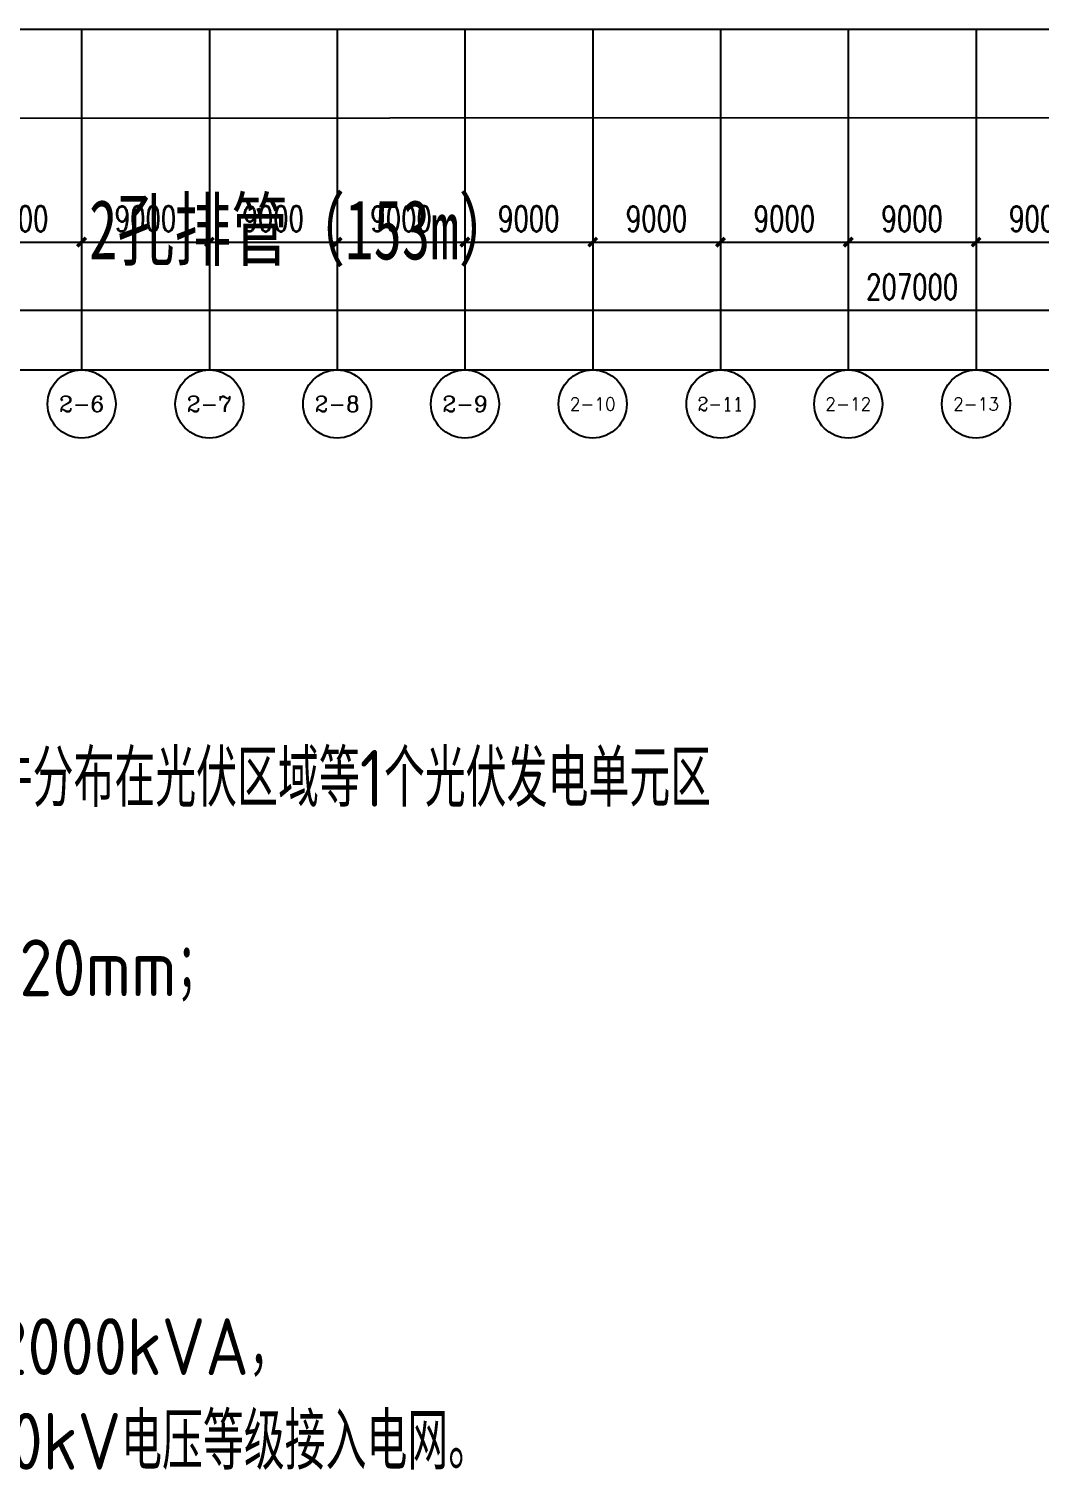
# Model space of a CAD drawing. Header units: millimetres. Extents: x 1218 to 2690, y 1163 to 1758.
# Drawn here: x 1448.1 to 1519.3, y 1233.8 to 1336.1 of the extents above; entities that cross this region are included whole.
import ezdxf
from ezdxf.enums import TextEntityAlignment as Align

# ---------------------------------------------------------------- set-up
doc = ezdxf.new("R2010")
doc.units = ezdxf.units.MM
for name, color, linetype in [('AXIS', 3, 'Continuous'), ('AXIS_TEXT', 7, 'Continuous'), ('PUB_DIM', 3, 'Continuous'), ('WALL', 9, 'Continuous'), ('文字', 7, 'Continuous'), ('电缆通道', 7, 'ByLayer')]:
    doc.layers.add(name, color=color, linetype=linetype)
doc.styles.add('_TCH_AXIS', font='COMPLEX', dxfattribs={"bigfont": 'GBCBIG'})
doc.styles.add('_TCH_DIM_T3', font='SIMPLEX', dxfattribs={"width": 0.705882, "bigfont": 'GBCBIG'})
doc.styles.add('Albedo', font='gbenor', dxfattribs={"bigfont": 'gbcbig'})
doc.styles.add('COMPLEX', font='COMPLEX')
doc.styles.add('宋体', font='', dxfattribs={"width": 0.7, "height": 100})
doc.styles.get('宋体').set_extended_font_data('SimSun')
doc.dimstyles.new('_TCH_ARCH&&600', dxfattribs={"dimtxt": 1785, "dimasz": 600, "dimexe": 1500, "dimexo": 1800, "dimgap": 757.5, "dimtad": 1, "dimdec": 0, "dimtxsty": '_TCH_DIM_T3', "dimblk": 'ARCHTICK', "dimcen": 2.5, "dimclrt": 7, "dimazin": 2, "dimtfac": 1, "dimtdec": 0, "dimtix": 1, "dimtmove": 2, "dimatfit": 3})

# ---------------------------------------------------------------- blocks, each defined once
blk = doc.blocks.new('_ArchTick')
at = {"color": 0, "linetype": 'ByBlock', "const_width": 0.4}
blk.add_lwpolyline([(-0.5, -0.5), (0.5, 0.5)], dxfattribs=at)
blk = doc.blocks.new('*D189')
at = {"layer": 'AXIS', "color": 0, "lineweight": -2, "transparency": 16777216}
for p, q in [((199360, 1863304), (199360, 1843804)), ((406360, 1863304), (406360, 1843804)), ((199360, 1845304), (406360, 1845304))]:
    blk.add_line(p, q, dxfattribs=at)
at = {"layer": 'Defpoints', "color": 0, "transparency": 16777216}
for p in [(199360, 1865104), (406360, 1865104), (406360, 1845304)]:
    blk.add_point(p, dxfattribs=at)
at = {"layer": 'AXIS', "color": 0, "lineweight": -2, "transparency": 16777216, "xscale": 600, "yscale": 600, "zscale": 600, "rotation": 180}
blk.add_blockref('_ArchTick', (199360, 1845304), dxfattribs=at)
at = {"layer": 'AXIS', "color": 0, "lineweight": -2, "transparency": 16777216, "xscale": 600, "yscale": 600, "zscale": 600}
blk.add_blockref('_ArchTick', (406360, 1845304), dxfattribs=at)
at = {"layer": 'AXIS', "color": 7, "transparency": 16777216, "insert": (302860, 1846954), "char_height": 1785, "attachment_point": 5, "style": '_TCH_DIM_T3'}
blk.add_mtext('\\A1;207000', dxfattribs=at)
blk = doc.blocks.new('*D194')
at = {"layer": 'AXIS', "color": 0, "lineweight": -2, "transparency": 16777216}
for p, q in [((235360, 1863304), (235360, 1848604)), ((244360, 1863304), (244360, 1848604)), ((235360, 1850104), (244360, 1850104))]:
    blk.add_line(p, q, dxfattribs=at)
at = {"layer": 'Defpoints', "color": 0, "transparency": 16777216}
for p in [(235360, 1865104), (244360, 1865104), (244360, 1850104)]:
    blk.add_point(p, dxfattribs=at)
at = {"layer": 'AXIS', "color": 0, "lineweight": -2, "transparency": 16777216, "xscale": 600, "yscale": 600, "zscale": 600, "rotation": 180}
blk.add_blockref('_ArchTick', (235360, 1850104), dxfattribs=at)
at = {"layer": 'AXIS', "color": 0, "lineweight": -2, "transparency": 16777216, "xscale": 600, "yscale": 600, "zscale": 600}
blk.add_blockref('_ArchTick', (244360, 1850104), dxfattribs=at)
at = {"layer": 'AXIS', "color": 7, "transparency": 16777216, "insert": (239860, 1851754), "char_height": 1785, "attachment_point": 5, "style": '_TCH_DIM_T3'}
blk.add_mtext('\\A1;9000', dxfattribs=at)
blk = doc.blocks.new('*D195')
at = {"layer": 'AXIS', "color": 0, "lineweight": -2, "transparency": 16777216}
for p, q in [((244360, 1863304), (244360, 1848604)), ((253360, 1863304), (253360, 1848604)), ((244360, 1850104), (253360, 1850104))]:
    blk.add_line(p, q, dxfattribs=at)
at = {"layer": 'Defpoints', "color": 0, "transparency": 16777216}
for p in [(244360, 1865104), (253360, 1865104), (253360, 1850104)]:
    blk.add_point(p, dxfattribs=at)
at = {"layer": 'AXIS', "color": 0, "lineweight": -2, "transparency": 16777216, "xscale": 600, "yscale": 600, "zscale": 600, "rotation": 180}
blk.add_blockref('_ArchTick', (244360, 1850104), dxfattribs=at)
at = {"layer": 'AXIS', "color": 0, "lineweight": -2, "transparency": 16777216, "xscale": 600, "yscale": 600, "zscale": 600}
blk.add_blockref('_ArchTick', (253360, 1850104), dxfattribs=at)
at = {"layer": 'AXIS', "color": 7, "transparency": 16777216, "insert": (248860, 1851754), "char_height": 1785, "attachment_point": 5, "style": '_TCH_DIM_T3'}
blk.add_mtext('\\A1;9000', dxfattribs=at)
blk = doc.blocks.new('*D196')
at = {"layer": 'AXIS', "color": 0, "lineweight": -2, "transparency": 16777216}
for p, q in [((253360, 1863304), (253360, 1848604)), ((262360, 1863304), (262360, 1848604)), ((253360, 1850104), (262360, 1850104))]:
    blk.add_line(p, q, dxfattribs=at)
at = {"layer": 'Defpoints', "color": 0, "transparency": 16777216}
for p in [(253360, 1865104), (262360, 1865104), (262360, 1850104)]:
    blk.add_point(p, dxfattribs=at)
at = {"layer": 'AXIS', "color": 0, "lineweight": -2, "transparency": 16777216, "xscale": 600, "yscale": 600, "zscale": 600, "rotation": 180}
blk.add_blockref('_ArchTick', (253360, 1850104), dxfattribs=at)
at = {"layer": 'AXIS', "color": 0, "lineweight": -2, "transparency": 16777216, "xscale": 600, "yscale": 600, "zscale": 600}
blk.add_blockref('_ArchTick', (262360, 1850104), dxfattribs=at)
at = {"layer": 'AXIS', "color": 7, "transparency": 16777216, "insert": (257860, 1851754), "char_height": 1785, "attachment_point": 5, "style": '_TCH_DIM_T3'}
blk.add_mtext('\\A1;9000', dxfattribs=at)
blk = doc.blocks.new('*D256')
at = {"layer": 'AXIS', "color": 0, "lineweight": -2, "transparency": 16777216}
for p, q in [((262360, 1863304), (262360, 1848604)), ((271360, 1863304), (271360, 1848604)), ((262360, 1850104), (271360, 1850104))]:
    blk.add_line(p, q, dxfattribs=at)
at = {"layer": 'Defpoints', "color": 0, "transparency": 16777216}
for p in [(262360, 1865104), (271360, 1865104), (271360, 1850104)]:
    blk.add_point(p, dxfattribs=at)
at = {"layer": 'AXIS', "color": 0, "lineweight": -2, "transparency": 16777216, "xscale": 600, "yscale": 600, "zscale": 600, "rotation": 180}
blk.add_blockref('_ArchTick', (262360, 1850104), dxfattribs=at)
at = {"layer": 'AXIS', "color": 0, "lineweight": -2, "transparency": 16777216, "xscale": 600, "yscale": 600, "zscale": 600}
blk.add_blockref('_ArchTick', (271360, 1850104), dxfattribs=at)
at = {"layer": 'AXIS', "color": 7, "transparency": 16777216, "insert": (266860, 1851754), "char_height": 1785, "attachment_point": 5, "style": '_TCH_DIM_T3'}
blk.add_mtext('\\A1;9000', dxfattribs=at)
blk = doc.blocks.new('*D257')
at = {"layer": 'AXIS', "color": 0, "lineweight": -2, "transparency": 16777216}
for p, q in [((271360, 1863304), (271360, 1848604)), ((280360, 1863304), (280360, 1848604)), ((271360, 1850104), (280360, 1850104))]:
    blk.add_line(p, q, dxfattribs=at)
at = {"layer": 'Defpoints', "color": 0, "transparency": 16777216}
for p in [(271360, 1865104), (280360, 1865104), (280360, 1850104)]:
    blk.add_point(p, dxfattribs=at)
at = {"layer": 'AXIS', "color": 0, "lineweight": -2, "transparency": 16777216, "xscale": 600, "yscale": 600, "zscale": 600, "rotation": 180}
blk.add_blockref('_ArchTick', (271360, 1850104), dxfattribs=at)
at = {"layer": 'AXIS', "color": 0, "lineweight": -2, "transparency": 16777216, "xscale": 600, "yscale": 600, "zscale": 600}
blk.add_blockref('_ArchTick', (280360, 1850104), dxfattribs=at)
at = {"layer": 'AXIS', "color": 7, "transparency": 16777216, "insert": (275860, 1851754), "char_height": 1785, "attachment_point": 5, "style": '_TCH_DIM_T3'}
blk.add_mtext('\\A1;9000', dxfattribs=at)
blk = doc.blocks.new('*D258')
at = {"layer": 'AXIS', "color": 0, "lineweight": -2, "transparency": 16777216}
for p, q in [((280360, 1863304), (280360, 1848604)), ((289360, 1863304), (289360, 1848604)), ((280360, 1850104), (289360, 1850104))]:
    blk.add_line(p, q, dxfattribs=at)
at = {"layer": 'Defpoints', "color": 0, "transparency": 16777216}
for p in [(280360, 1865104), (289360, 1865104), (289360, 1850104)]:
    blk.add_point(p, dxfattribs=at)
at = {"layer": 'AXIS', "color": 0, "lineweight": -2, "transparency": 16777216, "xscale": 600, "yscale": 600, "zscale": 600, "rotation": 180}
blk.add_blockref('_ArchTick', (280360, 1850104), dxfattribs=at)
at = {"layer": 'AXIS', "color": 0, "lineweight": -2, "transparency": 16777216, "xscale": 600, "yscale": 600, "zscale": 600}
blk.add_blockref('_ArchTick', (289360, 1850104), dxfattribs=at)
at = {"layer": 'AXIS', "color": 7, "transparency": 16777216, "insert": (284860, 1851754), "char_height": 1785, "attachment_point": 5, "style": '_TCH_DIM_T3'}
blk.add_mtext('\\A1;9000', dxfattribs=at)
blk = doc.blocks.new('*D259')
at = {"layer": 'AXIS', "color": 0, "lineweight": -2, "transparency": 16777216}
for p, q in [((289360, 1863304), (289360, 1848604)), ((298360, 1863304), (298360, 1848604)), ((289360, 1850104), (298360, 1850104))]:
    blk.add_line(p, q, dxfattribs=at)
at = {"layer": 'Defpoints', "color": 0, "transparency": 16777216}
for p in [(289360, 1865104), (298360, 1865104), (298360, 1850104)]:
    blk.add_point(p, dxfattribs=at)
at = {"layer": 'AXIS', "color": 0, "lineweight": -2, "transparency": 16777216, "xscale": 600, "yscale": 600, "zscale": 600, "rotation": 180}
blk.add_blockref('_ArchTick', (289360, 1850104), dxfattribs=at)
at = {"layer": 'AXIS', "color": 0, "lineweight": -2, "transparency": 16777216, "xscale": 600, "yscale": 600, "zscale": 600}
blk.add_blockref('_ArchTick', (298360, 1850104), dxfattribs=at)
at = {"layer": 'AXIS', "color": 7, "transparency": 16777216, "insert": (293860, 1851754), "char_height": 1785, "attachment_point": 5, "style": '_TCH_DIM_T3'}
blk.add_mtext('\\A1;9000', dxfattribs=at)
blk = doc.blocks.new('*D260')
at = {"layer": 'AXIS', "color": 0, "lineweight": -2, "transparency": 16777216}
for p, q in [((298360, 1863304), (298360, 1848604)), ((307360, 1863304), (307360, 1848604)), ((298360, 1850104), (307360, 1850104))]:
    blk.add_line(p, q, dxfattribs=at)
at = {"layer": 'Defpoints', "color": 0, "transparency": 16777216}
for p in [(298360, 1865104), (307360, 1865104), (307360, 1850104)]:
    blk.add_point(p, dxfattribs=at)
at = {"layer": 'AXIS', "color": 0, "lineweight": -2, "transparency": 16777216, "xscale": 600, "yscale": 600, "zscale": 600, "rotation": 180}
blk.add_blockref('_ArchTick', (298360, 1850104), dxfattribs=at)
at = {"layer": 'AXIS', "color": 0, "lineweight": -2, "transparency": 16777216, "xscale": 600, "yscale": 600, "zscale": 600}
blk.add_blockref('_ArchTick', (307360, 1850104), dxfattribs=at)
at = {"layer": 'AXIS', "color": 7, "transparency": 16777216, "insert": (302860, 1851754), "char_height": 1785, "attachment_point": 5, "style": '_TCH_DIM_T3'}
blk.add_mtext('\\A1;9000', dxfattribs=at)
blk = doc.blocks.new('*D261')
at = {"layer": 'AXIS', "color": 0, "lineweight": -2, "transparency": 16777216}
for p, q in [((307360, 1863304), (307360, 1848604)), ((316360, 1863304), (316360, 1848604)), ((307360, 1850104), (316360, 1850104))]:
    blk.add_line(p, q, dxfattribs=at)
at = {"layer": 'Defpoints', "color": 0, "transparency": 16777216}
for p in [(307360, 1865104), (316360, 1865104), (316360, 1850104)]:
    blk.add_point(p, dxfattribs=at)
at = {"layer": 'AXIS', "color": 0, "lineweight": -2, "transparency": 16777216, "xscale": 600, "yscale": 600, "zscale": 600, "rotation": 180}
blk.add_blockref('_ArchTick', (307360, 1850104), dxfattribs=at)
at = {"layer": 'AXIS', "color": 0, "lineweight": -2, "transparency": 16777216, "xscale": 600, "yscale": 600, "zscale": 600}
blk.add_blockref('_ArchTick', (316360, 1850104), dxfattribs=at)
at = {"layer": 'AXIS', "color": 7, "transparency": 16777216, "insert": (311860, 1851754), "char_height": 1785, "attachment_point": 5, "style": '_TCH_DIM_T3'}
blk.add_mtext('\\A1;9000', dxfattribs=at)
blk = doc.blocks.new('*D152')
at = {"layer": 'Defpoints', "color": 0, "transparency": 16777216}
for p in [(78160, 1865104), (1243360, 1865104), (1243360, 1841104)]:
    blk.add_point(p, dxfattribs=at)
at = {"layer": 'PUB_DIM', "color": 0, "lineweight": -2, "transparency": 16777216}
for p, q in [((78160, 1863304), (78160, 1839604)), ((1243360, 1863304), (1243360, 1839604)), ((78160, 1841104), (1243360, 1841104))]:
    blk.add_line(p, q, dxfattribs=at)
at = {"layer": 'PUB_DIM', "color": 0, "lineweight": -2, "transparency": 16777216, "xscale": 600, "yscale": 600, "zscale": 600, "rotation": 180}
blk.add_blockref('_ArchTick', (78160, 1841104), dxfattribs=at)
at = {"layer": 'PUB_DIM', "color": 0, "lineweight": -2, "transparency": 16777216, "xscale": 600, "yscale": 600, "zscale": 600}
blk.add_blockref('_ArchTick', (1243360, 1841104), dxfattribs=at)
at = {"layer": 'PUB_DIM', "color": 7, "transparency": 16777216, "insert": (660760, 1842754), "char_height": 1785, "attachment_point": 5, "style": '_TCH_DIM_T3'}
blk.add_mtext('\\A1;1165200', dxfattribs=at)
blk = doc.blocks.new('_AXISO')
blk.add_circle((0, 0), 0.5)
at = {"layer": 'AXIS_TEXT', "style": 'COMPLEX', "width": 1.041667}
blk.add_attdef('A', text='', height=0.56, dxfattribs=at).set_placement((-0.25, -0.28), (0.25, -0.28), align=Align.FIT)
blk = doc.blocks.new('*D198')
at = {"layer": 'AXIS', "color": 0, "lineweight": -2, "transparency": 16777216}
for p, q in [((199360, 1863304), (199360, 1843804)), ((406360, 1863304), (406360, 1843804)), ((199360, 1845304), (406360, 1845304))]:
    blk.add_line(p, q, dxfattribs=at)
at = {"layer": 'Defpoints', "color": 0, "transparency": 16777216}
for p in [(199360, 1865104), (406360, 1865104), (406360, 1845304)]:
    blk.add_point(p, dxfattribs=at)
at = {"layer": 'AXIS', "color": 0, "lineweight": -2, "transparency": 16777216, "xscale": 600, "yscale": 600, "zscale": 600, "rotation": 180}
blk.add_blockref('_ArchTick', (199360, 1845304), dxfattribs=at)
at = {"layer": 'AXIS', "color": 0, "lineweight": -2, "transparency": 16777216, "xscale": 600, "yscale": 600, "zscale": 600}
blk.add_blockref('_ArchTick', (406360, 1845304), dxfattribs=at)
at = {"layer": 'AXIS', "color": 7, "transparency": 16777216, "insert": (302860, 1846954), "char_height": 1785, "attachment_point": 5, "style": '_TCH_DIM_T3'}
blk.add_mtext('\\A1;207000', dxfattribs=at)
blk = doc.blocks.new('*D203')
at = {"layer": 'AXIS', "color": 0, "lineweight": -2, "transparency": 16777216}
for p, q in [((235360, 1863304), (235360, 1848604)), ((244360, 1863304), (244360, 1848604)), ((235360, 1850104), (244360, 1850104))]:
    blk.add_line(p, q, dxfattribs=at)
at = {"layer": 'Defpoints', "color": 0, "transparency": 16777216}
for p in [(235360, 1865104), (244360, 1865104), (244360, 1850104)]:
    blk.add_point(p, dxfattribs=at)
at = {"layer": 'AXIS', "color": 0, "lineweight": -2, "transparency": 16777216, "xscale": 600, "yscale": 600, "zscale": 600, "rotation": 180}
blk.add_blockref('_ArchTick', (235360, 1850104), dxfattribs=at)
at = {"layer": 'AXIS', "color": 0, "lineweight": -2, "transparency": 16777216, "xscale": 600, "yscale": 600, "zscale": 600}
blk.add_blockref('_ArchTick', (244360, 1850104), dxfattribs=at)
at = {"layer": 'AXIS', "color": 7, "transparency": 16777216, "insert": (239860, 1851754), "char_height": 1785, "attachment_point": 5, "style": '_TCH_DIM_T3'}
blk.add_mtext('\\A1;9000', dxfattribs=at)
blk = doc.blocks.new('*D204')
at = {"layer": 'AXIS', "color": 0, "lineweight": -2, "transparency": 16777216}
for p, q in [((244360, 1863304), (244360, 1848604)), ((253360, 1863304), (253360, 1848604)), ((244360, 1850104), (253360, 1850104))]:
    blk.add_line(p, q, dxfattribs=at)
at = {"layer": 'Defpoints', "color": 0, "transparency": 16777216}
for p in [(244360, 1865104), (253360, 1865104), (253360, 1850104)]:
    blk.add_point(p, dxfattribs=at)
at = {"layer": 'AXIS', "color": 0, "lineweight": -2, "transparency": 16777216, "xscale": 600, "yscale": 600, "zscale": 600, "rotation": 180}
blk.add_blockref('_ArchTick', (244360, 1850104), dxfattribs=at)
at = {"layer": 'AXIS', "color": 0, "lineweight": -2, "transparency": 16777216, "xscale": 600, "yscale": 600, "zscale": 600}
blk.add_blockref('_ArchTick', (253360, 1850104), dxfattribs=at)
at = {"layer": 'AXIS', "color": 7, "transparency": 16777216, "insert": (248860, 1851754), "char_height": 1785, "attachment_point": 5, "style": '_TCH_DIM_T3'}
blk.add_mtext('\\A1;9000', dxfattribs=at)
blk = doc.blocks.new('*D205')
at = {"layer": 'AXIS', "color": 0, "lineweight": -2, "transparency": 16777216}
for p, q in [((253360, 1863304), (253360, 1848604)), ((262360, 1863304), (262360, 1848604)), ((253360, 1850104), (262360, 1850104))]:
    blk.add_line(p, q, dxfattribs=at)
at = {"layer": 'Defpoints', "color": 0, "transparency": 16777216}
for p in [(253360, 1865104), (262360, 1865104), (262360, 1850104)]:
    blk.add_point(p, dxfattribs=at)
at = {"layer": 'AXIS', "color": 0, "lineweight": -2, "transparency": 16777216, "xscale": 600, "yscale": 600, "zscale": 600, "rotation": 180}
blk.add_blockref('_ArchTick', (253360, 1850104), dxfattribs=at)
at = {"layer": 'AXIS', "color": 0, "lineweight": -2, "transparency": 16777216, "xscale": 600, "yscale": 600, "zscale": 600}
blk.add_blockref('_ArchTick', (262360, 1850104), dxfattribs=at)
at = {"layer": 'AXIS', "color": 7, "transparency": 16777216, "insert": (257860, 1851754), "char_height": 1785, "attachment_point": 5, "style": '_TCH_DIM_T3'}
blk.add_mtext('\\A1;9000', dxfattribs=at)
blk = doc.blocks.new('*D206')
at = {"layer": 'AXIS', "color": 0, "lineweight": -2, "transparency": 16777216}
for p, q in [((262360, 1863304), (262360, 1848604)), ((271360, 1863304), (271360, 1848604)), ((262360, 1850104), (271360, 1850104))]:
    blk.add_line(p, q, dxfattribs=at)
at = {"layer": 'Defpoints', "color": 0, "transparency": 16777216}
for p in [(262360, 1865104), (271360, 1865104), (271360, 1850104)]:
    blk.add_point(p, dxfattribs=at)
at = {"layer": 'AXIS', "color": 0, "lineweight": -2, "transparency": 16777216, "xscale": 600, "yscale": 600, "zscale": 600, "rotation": 180}
blk.add_blockref('_ArchTick', (262360, 1850104), dxfattribs=at)
at = {"layer": 'AXIS', "color": 0, "lineweight": -2, "transparency": 16777216, "xscale": 600, "yscale": 600, "zscale": 600}
blk.add_blockref('_ArchTick', (271360, 1850104), dxfattribs=at)
at = {"layer": 'AXIS', "color": 7, "transparency": 16777216, "insert": (266860, 1851754), "char_height": 1785, "attachment_point": 5, "style": '_TCH_DIM_T3'}
blk.add_mtext('\\A1;9000', dxfattribs=at)
blk = doc.blocks.new('*D207')
at = {"layer": 'AXIS', "color": 0, "lineweight": -2, "transparency": 16777216}
for p, q in [((271360, 1863304), (271360, 1848604)), ((280360, 1863304), (280360, 1848604)), ((271360, 1850104), (280360, 1850104))]:
    blk.add_line(p, q, dxfattribs=at)
at = {"layer": 'Defpoints', "color": 0, "transparency": 16777216}
for p in [(271360, 1865104), (280360, 1865104), (280360, 1850104)]:
    blk.add_point(p, dxfattribs=at)
at = {"layer": 'AXIS', "color": 0, "lineweight": -2, "transparency": 16777216, "xscale": 600, "yscale": 600, "zscale": 600, "rotation": 180}
blk.add_blockref('_ArchTick', (271360, 1850104), dxfattribs=at)
at = {"layer": 'AXIS', "color": 0, "lineweight": -2, "transparency": 16777216, "xscale": 600, "yscale": 600, "zscale": 600}
blk.add_blockref('_ArchTick', (280360, 1850104), dxfattribs=at)
at = {"layer": 'AXIS', "color": 7, "transparency": 16777216, "insert": (275860, 1851754), "char_height": 1785, "attachment_point": 5, "style": '_TCH_DIM_T3'}
blk.add_mtext('\\A1;9000', dxfattribs=at)
blk = doc.blocks.new('*D208')
at = {"layer": 'AXIS', "color": 0, "lineweight": -2, "transparency": 16777216}
for p, q in [((280360, 1863304), (280360, 1848604)), ((289360, 1863304), (289360, 1848604)), ((280360, 1850104), (289360, 1850104))]:
    blk.add_line(p, q, dxfattribs=at)
at = {"layer": 'Defpoints', "color": 0, "transparency": 16777216}
for p in [(280360, 1865104), (289360, 1865104), (289360, 1850104)]:
    blk.add_point(p, dxfattribs=at)
at = {"layer": 'AXIS', "color": 0, "lineweight": -2, "transparency": 16777216, "xscale": 600, "yscale": 600, "zscale": 600, "rotation": 180}
blk.add_blockref('_ArchTick', (280360, 1850104), dxfattribs=at)
at = {"layer": 'AXIS', "color": 0, "lineweight": -2, "transparency": 16777216, "xscale": 600, "yscale": 600, "zscale": 600}
blk.add_blockref('_ArchTick', (289360, 1850104), dxfattribs=at)
at = {"layer": 'AXIS', "color": 7, "transparency": 16777216, "insert": (284860, 1851754), "char_height": 1785, "attachment_point": 5, "style": '_TCH_DIM_T3'}
blk.add_mtext('\\A1;9000', dxfattribs=at)
blk = doc.blocks.new('*D209')
at = {"layer": 'AXIS', "color": 0, "lineweight": -2, "transparency": 16777216}
for p, q in [((289360, 1863304), (289360, 1848604)), ((298360, 1863304), (298360, 1848604)), ((289360, 1850104), (298360, 1850104))]:
    blk.add_line(p, q, dxfattribs=at)
at = {"layer": 'Defpoints', "color": 0, "transparency": 16777216}
for p in [(289360, 1865104), (298360, 1865104), (298360, 1850104)]:
    blk.add_point(p, dxfattribs=at)
at = {"layer": 'AXIS', "color": 0, "lineweight": -2, "transparency": 16777216, "xscale": 600, "yscale": 600, "zscale": 600, "rotation": 180}
blk.add_blockref('_ArchTick', (289360, 1850104), dxfattribs=at)
at = {"layer": 'AXIS', "color": 0, "lineweight": -2, "transparency": 16777216, "xscale": 600, "yscale": 600, "zscale": 600}
blk.add_blockref('_ArchTick', (298360, 1850104), dxfattribs=at)
at = {"layer": 'AXIS', "color": 7, "transparency": 16777216, "insert": (293860, 1851754), "char_height": 1785, "attachment_point": 5, "style": '_TCH_DIM_T3'}
blk.add_mtext('\\A1;9000', dxfattribs=at)
blk = doc.blocks.new('*D210')
at = {"layer": 'AXIS', "color": 0, "lineweight": -2, "transparency": 16777216}
for p, q in [((298360, 1863304), (298360, 1848604)), ((307360, 1863304), (307360, 1848604)), ((298360, 1850104), (307360, 1850104))]:
    blk.add_line(p, q, dxfattribs=at)
at = {"layer": 'Defpoints', "color": 0, "transparency": 16777216}
for p in [(298360, 1865104), (307360, 1865104), (307360, 1850104)]:
    blk.add_point(p, dxfattribs=at)
at = {"layer": 'AXIS', "color": 0, "lineweight": -2, "transparency": 16777216, "xscale": 600, "yscale": 600, "zscale": 600, "rotation": 180}
blk.add_blockref('_ArchTick', (298360, 1850104), dxfattribs=at)
at = {"layer": 'AXIS', "color": 0, "lineweight": -2, "transparency": 16777216, "xscale": 600, "yscale": 600, "zscale": 600}
blk.add_blockref('_ArchTick', (307360, 1850104), dxfattribs=at)
at = {"layer": 'AXIS', "color": 7, "transparency": 16777216, "insert": (302860, 1851754), "char_height": 1785, "attachment_point": 5, "style": '_TCH_DIM_T3'}
blk.add_mtext('\\A1;9000', dxfattribs=at)
blk = doc.blocks.new('*D211')
at = {"layer": 'AXIS', "color": 0, "lineweight": -2, "transparency": 16777216}
for p, q in [((307360, 1863304), (307360, 1848604)), ((316360, 1863304), (316360, 1848604)), ((307360, 1850104), (316360, 1850104))]:
    blk.add_line(p, q, dxfattribs=at)
at = {"layer": 'Defpoints', "color": 0, "transparency": 16777216}
for p in [(307360, 1865104), (316360, 1865104), (316360, 1850104)]:
    blk.add_point(p, dxfattribs=at)
at = {"layer": 'AXIS', "color": 0, "lineweight": -2, "transparency": 16777216, "xscale": 600, "yscale": 600, "zscale": 600, "rotation": 180}
blk.add_blockref('_ArchTick', (307360, 1850104), dxfattribs=at)
at = {"layer": 'AXIS', "color": 0, "lineweight": -2, "transparency": 16777216, "xscale": 600, "yscale": 600, "zscale": 600}
blk.add_blockref('_ArchTick', (316360, 1850104), dxfattribs=at)
at = {"layer": 'AXIS', "color": 7, "transparency": 16777216, "insert": (311860, 1851754), "char_height": 1785, "attachment_point": 5, "style": '_TCH_DIM_T3'}
blk.add_mtext('\\A1;9000', dxfattribs=at)
blk = doc.blocks.new('*D569')
at = {"layer": 'Defpoints', "color": 0, "transparency": 16777216}
for p in [(78160, 1865104), (1243360, 1865104), (1243360, 1841104)]:
    blk.add_point(p, dxfattribs=at)
at = {"layer": 'PUB_DIM', "color": 0, "lineweight": -2, "transparency": 16777216}
for p, q in [((78160, 1863304), (78160, 1839604)), ((1243360, 1863304), (1243360, 1839604)), ((78160, 1841104), (1243360, 1841104))]:
    blk.add_line(p, q, dxfattribs=at)
at = {"layer": 'PUB_DIM', "color": 0, "lineweight": -2, "transparency": 16777216, "xscale": 600, "yscale": 600, "zscale": 600, "rotation": 180}
blk.add_blockref('_ArchTick', (78160, 1841104), dxfattribs=at)
at = {"layer": 'PUB_DIM', "color": 0, "lineweight": -2, "transparency": 16777216, "xscale": 600, "yscale": 600, "zscale": 600}
blk.add_blockref('_ArchTick', (1243360, 1841104), dxfattribs=at)
at = {"layer": 'PUB_DIM', "color": 7, "transparency": 16777216, "insert": (660760, 1842754), "char_height": 1785, "attachment_point": 5, "style": '_TCH_DIM_T3'}
blk.add_mtext('\\A1;1165200', dxfattribs=at)
blk = doc.blocks.new('*U715')
at = {"color": 6, "insert": (0, 0), "char_height": 4, "width": 200, "attachment_point": 1, "style": 'Albedo'}
blk.add_mtext('说明：\\P   1、本项目为分布式光伏发电项目，采用“自发自用、余电上网”的运营模式，总建设规模26.51MWp，光伏组件分布在光伏区域等1个光伏发电单元区域，共安装580Wp的光伏组件45702块；\\P   2、组件采用单晶硅光伏组件。580Wp组件尺寸为2278mmX1134mmX35mm，相邻组件安装间距为20mm；\\P   3、光伏组件采用檩条夹具式安装方式；\\P   4、本项目共设置了65台组串式逆变器，逆变器额定功率为320kW，所有单元区域的逆变器接线方案如下：\\P      1）光伏区域，共45702块电池组件，1698串， 接入65台320kW组串式逆变器；\\P   5、变压器型式采用户外箱式变压器,共配置2500kVA，10.5±2×2.5%/0.8户外箱式升压变压器8台；2000kVA，10.5±2×2.5%/0.8户外箱式升压变压器2台。新建10kV开关站1座，采用预制舱式；共设置1台并网柜, 通过10kV电压等级接入电网。', dxfattribs=at)
blk = doc.blocks.new('DT1')
at = {"layer": 'AXIS', "color": 252, "true_color": 0x939598}
for p, q in [((244359.9, 1865103.7), (244359.9, 1841103.7)), ((253359.9, 1865103.7), (253359.9, 1841103.7)), ((262359.9, 1865103.7), (262359.9, 1841103.7)), ((271359.9, 1865103.7), (271359.9, 1841103.7)), ((280359.9, 1865103.7), (280359.9, 1841103.7)), ((289359.9, 1865103.7), (289359.9, 1841103.7)), ((298359.9, 1865103.7), (298359.9, 1841103.7)), ((307359.9, 1865103.7), (307359.9, 1841103.7))]:
    blk.add_line(p, q, dxfattribs=at)
at = {"layer": 'WALL'}
blk.add_line((77859.9, 1865103.7), (1243659.9, 1865103.7), dxfattribs=at)
at = {"layer": 'AXIS', "color": 252, "true_color": 0x939598}
ref = blk.add_blockref('_AXISO', (244359.9, 1838703.7), dxfattribs=dict(at, xscale=4800, yscale=4800, zscale=4800))
ref.add_attrib('A', '2-6', dxfattribs={"layer": 'AXIS_TEXT', "height": 1109.98, "style": '_TCH_AXIS'}).set_placement((242774.2, 1838148.7), (245945.5, 1838148.7), align=Align.FIT)
ref = blk.add_blockref('_AXISO', (253359.9, 1838703.7), dxfattribs=dict(at, xscale=4800, yscale=4800, zscale=4800))
ref.add_attrib('A', '2-7', dxfattribs={"layer": 'AXIS_TEXT', "height": 1109.98, "style": '_TCH_AXIS'}).set_placement((251774.2, 1838148.7), (254945.5, 1838148.7), align=Align.FIT)
ref = blk.add_blockref('_AXISO', (262359.9, 1838703.7), dxfattribs=dict(at, xscale=4800, yscale=4800, zscale=4800))
ref.add_attrib('A', '2-8', dxfattribs={"layer": 'AXIS_TEXT', "height": 1109.98, "style": '_TCH_AXIS'}).set_placement((260774.2, 1838148.7), (263945.5, 1838148.7), align=Align.FIT)
ref = blk.add_blockref('_AXISO', (271359.9, 1838703.7), dxfattribs=dict(at, xscale=4800, yscale=4800, zscale=4800))
ref.add_attrib('A', '2-9', dxfattribs={"layer": 'AXIS_TEXT', "height": 1109.98, "style": '_TCH_AXIS'}).set_placement((269774.2, 1838148.7), (272945.5, 1838148.7), align=Align.FIT)
ref = blk.add_blockref('_AXISO', (280359.9, 1838703.7), dxfattribs=dict(at, xscale=4800, yscale=4800, zscale=4800))
ref.add_attrib('A', '2-10', dxfattribs={"layer": 'AXIS_TEXT', "height": 905.96, "style": '_TCH_AXIS'}).set_placement((278742.1, 1838250.7), (281977.6, 1838250.7), align=Align.FIT)
ref = blk.add_blockref('_AXISO', (289359.9, 1838703.7), dxfattribs=dict(at, xscale=4800, yscale=4800, zscale=4800))
ref.add_attrib('A', '2-11', dxfattribs={"layer": 'AXIS_TEXT', "height": 965.49, "style": '_TCH_AXIS'}).set_placement((287750.7, 1838221), (290969, 1838221), align=Align.FIT)
ref = blk.add_blockref('_AXISO', (298359.9, 1838703.7), dxfattribs=dict(at, xscale=4800, yscale=4800, zscale=4800))
ref.add_attrib('A', '2-12', dxfattribs={"layer": 'AXIS_TEXT', "height": 905.96, "style": '_TCH_AXIS'}).set_placement((296742.1, 1838250.7), (299977.6, 1838250.7), align=Align.FIT)
ref = blk.add_blockref('_AXISO', (307359.9, 1838703.7), dxfattribs=dict(at, xscale=4800, yscale=4800, zscale=4800))
ref.add_attrib('A', '2-13', dxfattribs={"layer": 'AXIS_TEXT', "height": 905.96, "style": '_TCH_AXIS'}).set_placement((305742.1, 1838250.7), (308977.6, 1838250.7), align=Align.FIT)
for p1, p2, distance, picture, middle in [((199359.9, 1865103.7), (406359.9, 1865103.7), -19800, '*D189', (302859.9, 1846953.7)), ((199359.9, 1865103.7), (406359.9, 1865103.7), -19800, '*D198', (302859.9, 1846953.7)), ((235359.9, 1865103.7), (244359.9, 1865103.7), -15000, '*D194', (239859.9, 1851753.7)), ((235359.9, 1865103.7), (244359.9, 1865103.7), -15000, '*D203', (239859.9, 1851753.7)), ((244359.9, 1865103.7), (253359.9, 1865103.7), -15000, '*D195', (248859.9, 1851753.7)), ((244359.9, 1865103.7), (253359.9, 1865103.7), -15000, '*D204', (248859.9, 1851753.7)), ((253359.9, 1865103.7), (262359.9, 1865103.7), -15000, '*D196', (257859.9, 1851753.7)), ((253359.9, 1865103.7), (262359.9, 1865103.7), -15000, '*D205', (257859.9, 1851753.7)), ((262359.9, 1865103.7), (271359.9, 1865103.7), -15000, '*D256', (266859.9, 1851753.7)), ((262359.9, 1865103.7), (271359.9, 1865103.7), -15000, '*D206', (266859.9, 1851753.7)), ((271359.9, 1865103.7), (280359.9, 1865103.7), -15000, '*D257', (275859.9, 1851753.7)), ((271359.9, 1865103.7), (280359.9, 1865103.7), -15000, '*D207', (275859.9, 1851753.7)), ((280359.9, 1865103.7), (289359.9, 1865103.7), -15000, '*D258', (284859.9, 1851753.7)), ((280359.9, 1865103.7), (289359.9, 1865103.7), -15000, '*D208', (284859.9, 1851753.7)), ((289359.9, 1865103.7), (298359.9, 1865103.7), -15000, '*D259', (293859.9, 1851753.7)), ((289359.9, 1865103.7), (298359.9, 1865103.7), -15000, '*D209', (293859.9, 1851753.7)), ((298359.9, 1865103.7), (307359.9, 1865103.7), -15000, '*D260', (302859.9, 1851753.7)), ((298359.9, 1865103.7), (307359.9, 1865103.7), -15000, '*D210', (302859.9, 1851753.7)), ((307359.9, 1865103.7), (316359.9, 1865103.7), -15000, '*D261', (311859.9, 1851753.7)), ((307359.9, 1865103.7), (316359.9, 1865103.7), -15000, '*D211', (311859.9, 1851753.7))]:
    dim = blk.add_aligned_dim(p1=p1, p2=p2, distance=distance, dimstyle='_TCH_ARCH&&600', dxfattribs=at)
    dim.commit()
    dim.dimension.update_dxf_attribs({"geometry": picture, "text_midpoint": middle})
at = {"layer": 'PUB_DIM', "color": 252, "true_color": 0x939598}
for picture in ['*D152', '*D569']:
    dim = blk.add_aligned_dim(p1=(78159.9, 1865103.7), p2=(1243359.9, 1865103.7), distance=-24000, dimstyle='_TCH_ARCH&&600', dxfattribs=at)
    dim.commit()
    dim.dimension.update_dxf_attribs({"geometry": picture, "text_midpoint": (660759.9, 1842753.7)})

msp = doc.modelspace()

# ---------------------------------------------------------------- linework, layer by layer
at = {"layer": '电缆通道', "color": 6}
msp.add_polyline3d([(1397.087, 1329.872, 0.01), (1549.949, 1329.924, 0.01)], dxfattribs=at)

# ---------------------------------------------------------------- block references
at = {"xscale": 0.001, "yscale": 0.001, "zscale": 0.001}
msp.add_blockref('DT1', (1207.461, -528.954, 12.3), dxfattribs=at)
msp.add_blockref('*U715', (1295.995, 1292.059))

# ---------------------------------------------------------------- texts
at = {"layer": '文字', "style": '宋体', "width": 0.7}
msp.add_text('2孔排管（153m）', height=4.2, dxfattribs=at).set_placement((1452.34, 1322.034, 12.3), align=Align.MIDDLE_LEFT)

doc.saveas('drawing.dxf')
